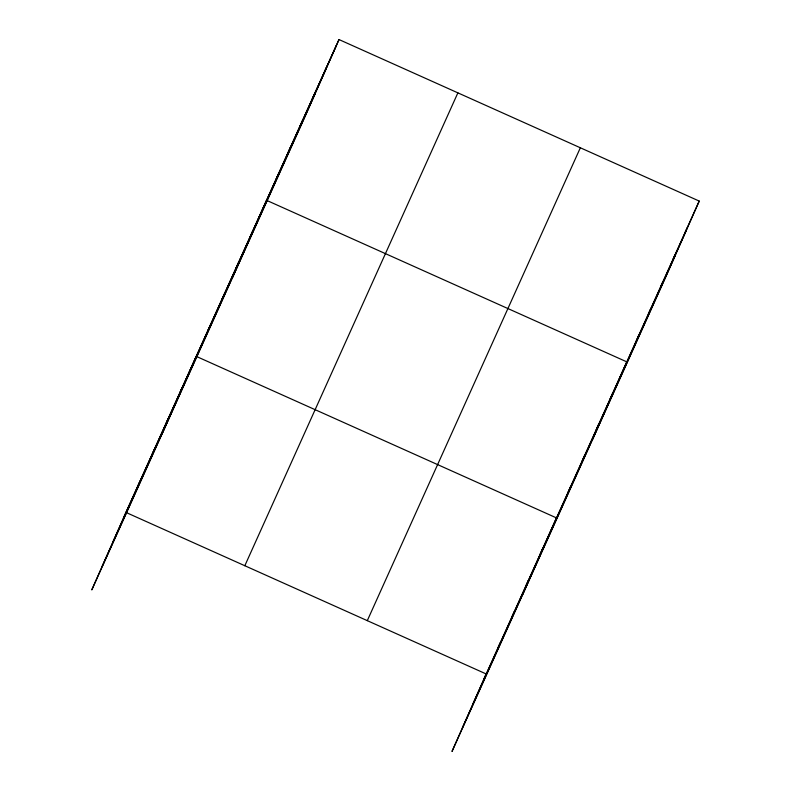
<?xml version="1.0" encoding="UTF-8"?>
<svg xmlns="http://www.w3.org/2000/svg" width="791" height="791" viewBox="0 0 791 791"><rect width="100%" height="100%" fill="white"/><g stroke="black" fill="none" stroke-linecap="round" stroke-linejoin="round"><path stroke-width="1.19" d="M125.957 512.43L91.776 589.918L304.832 117.048L339.003 39.55L699.224 201.082L665.043 278.57L451.997 751.45L486.168 673.952L125.957 512.43L339.003 39.55M137.535 486.861L140.017 481.215M151.595 455.646L154.077 450.01M165.655 424.441L168.137 418.795M179.715 393.226L182.207 387.59M162.086 433.873L196.267 356.375L556.478 517.907L522.297 595.405M207.835 330.806L210.327 325.17M221.895 299.601L224.387 293.955M235.955 268.386L238.447 262.75M250.025 237.181L252.507 231.536M232.396 277.819L266.567 200.331L626.788 361.863L592.607 439.351M276.158 179.171L278.64 173.536M288.231 152.376L290.712 146.731M300.303 125.581L302.785 119.935M312.376 98.786L314.858 93.14M324.448 71.991L326.93 66.345M497.747 648.383L500.238 642.747M511.807 617.178L514.298 611.532M525.867 585.973L528.358 580.327M539.927 554.758L542.418 549.112M568.057 492.338L570.538 486.702M582.117 461.133L584.598 455.487M596.177 429.918L598.658 424.283M610.237 398.713L612.728 393.068M636.369 340.703L638.861 335.058M648.442 313.908L650.934 308.263M660.515 287.113L663.006 281.467M672.587 260.318L675.079 254.672M684.66 233.523L687.152 227.877M123.465 518.065L336.521 45.196M113.014 541.776L326.06 68.906M102.237 566.208L315.283 93.328M244.824 565.733L457.88 92.854M367.301 620.648L580.347 147.779M483.687 679.598L699.224 201.082M473.226 703.308L686.272 230.438M462.448 727.74L675.504 254.86"/></g></svg>
